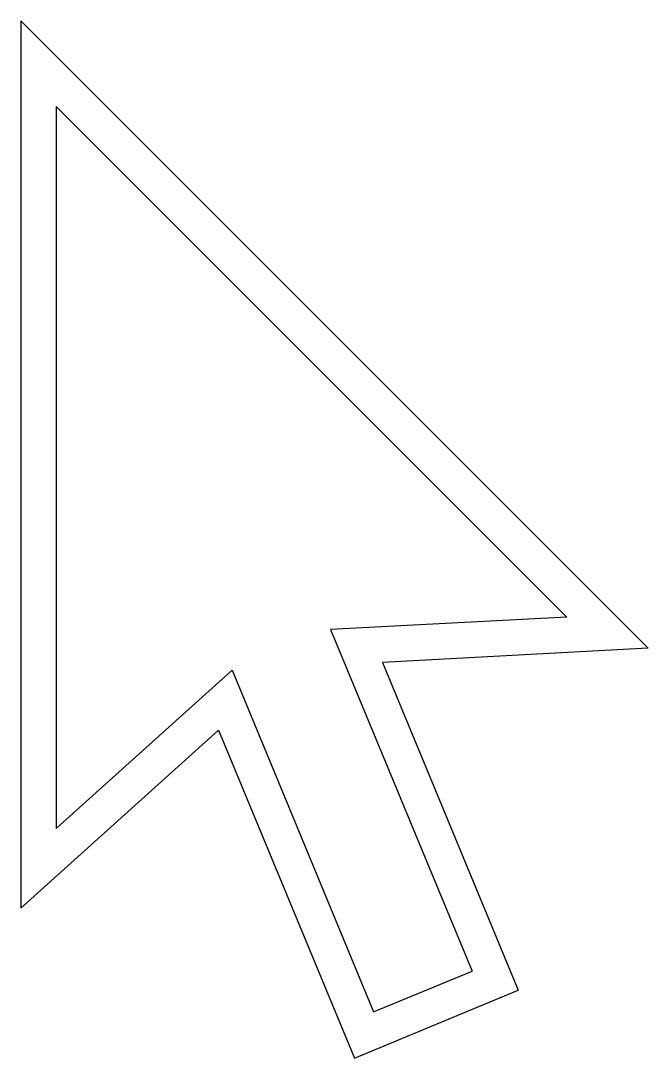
# Model space of a CAD drawing. Header units: inches. Extents: x 0 to 0.71, y -1.17 to 0.
import ezdxf

# ---------------------------------------------------------------- set-up
doc = ezdxf.new("R2010")
doc.units = ezdxf.units.IN
doc.header["$MEASUREMENT"] = 0
doc.layers.get('0').update_dxf_attribs({"lineweight": 25, "true_color": 0xffffff})

msp = doc.modelspace()

# ---------------------------------------------------------------- linework, layer by layer
for p, q in [((0, 0), (0, -1)), ((0, 0), (0, 0)), ((0, 0), (0, 0)), ((0, 0), (0.7071, -0.7071)), ((0, 0), (0.7071, -0.7071)), ((0, 0), (0.7071, -0.7071)), ((0.04, -0.0966), (0.6153, -0.6719)), ((0.04, -0.0966), (0.04, -0.9102)), ((0.6153, -0.6719), (0.3491, -0.6859)), ((0.3491, -0.6859), (0.5085, -1.0708)), ((0.7071, -0.7071), (0.4077, -0.7229)), ((0.7071, -0.7071), (0.7071, -0.7071)), ((0.4077, -0.7229), (0.5607, -1.0924)), ((0.04, -0.9102), (0.2382, -0.7319)), ((0.2382, -0.7319), (0.3976, -1.1167)), ((0, -1), (0.2229, -0.7994)), ((0.2229, -0.7994), (0.376, -1.169)), ((0.3976, -1.1167), (0.5085, -1.0708)), ((0.376, -1.169), (0.5607, -1.0924))]:
    msp.add_line(p, q)

doc.saveas('drawing.dxf')
